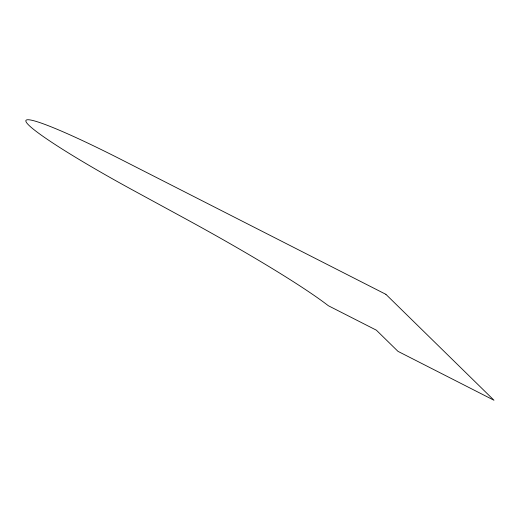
<?xml version="1.0" encoding="UTF-8"?>
<svg xmlns="http://www.w3.org/2000/svg" width="520" height="520" viewBox="0 0 520 520"><rect width="100%" height="100%" fill="white"/><g stroke="black" fill="none" stroke-linecap="round" stroke-linejoin="round"><path stroke-width="0.78" d="M385.892 294.333L121.849 159.874A139.47 10.939 28.2 0 0 26 121.602A139.47 10.939 28.2 0 0 133.809 190.651L184.828 218.426A203.554 15.971 28.2 0 1 328.354 305.728L376.363 330.174L397.982 351.357L494 400.257L385.892 294.333"/></g></svg>
